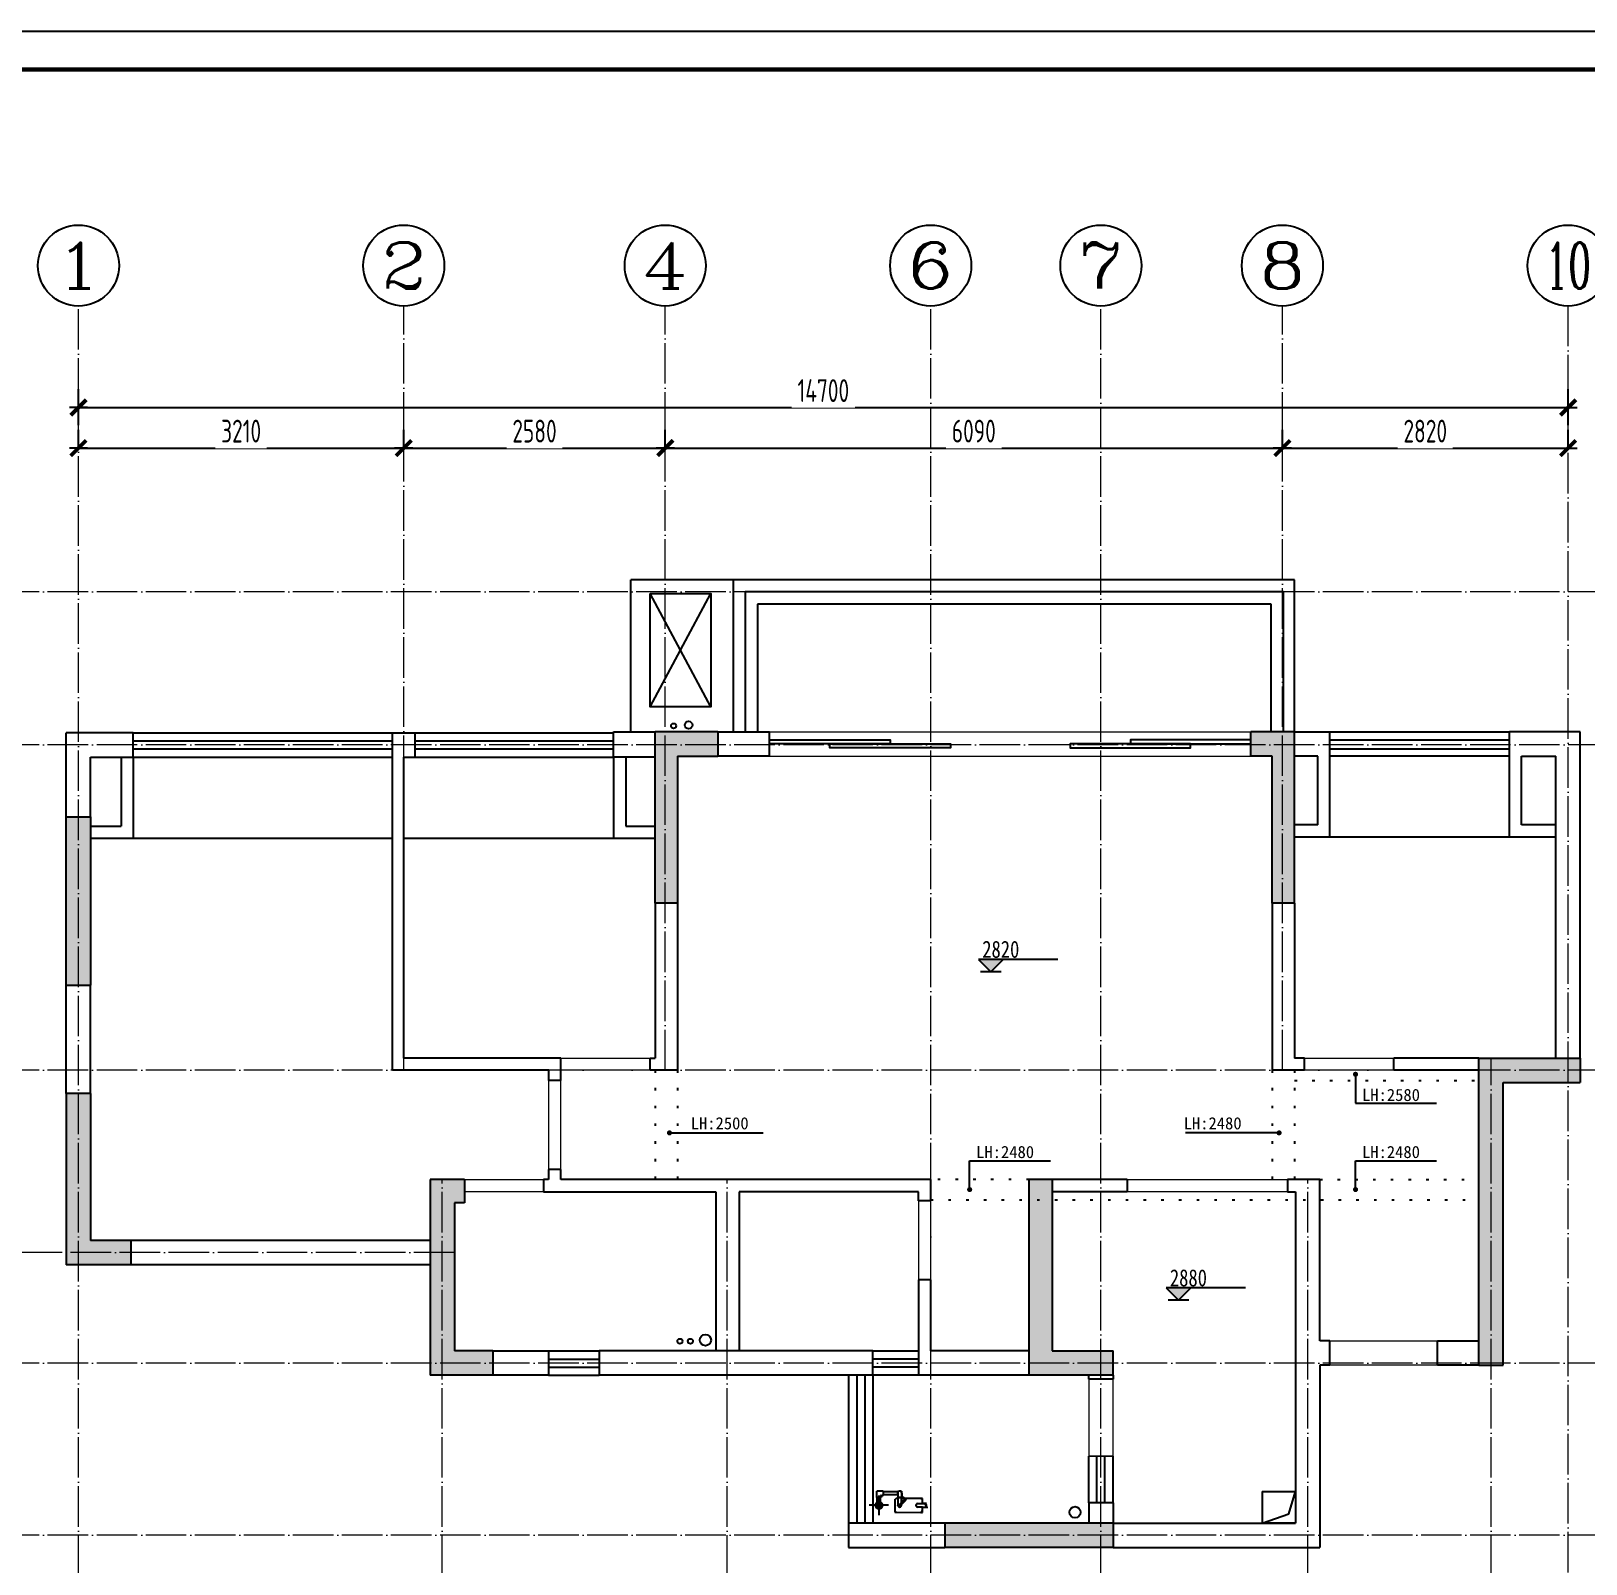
# Model space of a CAD drawing. Header units: inches. Extents: x -50945 to 250244, y -404780 to 18493.
# Drawn here: x 53842 to 69185, y 3367 to 18493 of the extents above; entities that cross this region are included whole.
import ezdxf
from ezdxf.enums import TextEntityAlignment as Align

# ---------------------------------------------------------------- set-up
doc = ezdxf.new("R2010")
doc.units = ezdxf.units.IN
doc.header["$MEASUREMENT"] = 0
doc.linetypes.add('ACAD_ISO07W100', pattern=[3.5, 0.5, -3])
doc.linetypes.add('DOTE', pattern=[2.42, 2, -0.2, 0.02, -0.2])
for name, color, linetype in [('15开关布置图-YJ', 2, 'Continuous'), ('AXIS', 1, 'Continuous'), ('AXIS_TEXT', 7, 'Continuous'), ('A图框', 7, 'Continuous'), ('D-ARCHI', 250, 'Continuous'), ('EVH 立面填充', 8, 'Continuous'), ('IBS-003-建筑窗框', 3, 'Continuous'), ('IBS-050-建筑文字标注', 50, 'Continuous'), ('IBS-182-原建筑非承重墙', 150, 'Continuous'), ('IBS-200-原建筑承重墙柱', 200, 'Continuous'), ('IBS-22-原建筑梁体', 22, 'Continuous'), ('IBS-63-原建筑窗', 63, 'Continuous'), ('IDS-002-门', 60, 'Continuous'), ('外标注', 50, 'Continuous')]:
    doc.layers.add(name, color=color, linetype=linetype)
doc.layers.add('门', color=65, linetype='Continuous', lineweight=13)
doc.styles.add('-宋体', font='', dxfattribs={"width": 0.8})
doc.styles.add('_TCH_AXIS', font='COMPLEX', dxfattribs={"bigfont": 'GBCBIG'})
doc.styles.add('CCD_DIM', font='archs.shx', dxfattribs={"width": 0.7})
doc.styles.add('COMPLEX', font='COMPLEX')
doc.styles.add('HBA-DIMT', font='ARCHS.SHX', dxfattribs={"width": 0.8})
doc.styles.add('宋体', font='', dxfattribs={"width": 0.8})
doc.styles.get('-宋体').set_extended_font_data('SimSun')
doc.styles.get('宋体').set_extended_font_data('SimSun')
doc.dimstyles.new('1-50', dxfattribs={"dimscale": 50, "dimtxt": 2, "dimasz": 2, "dimexe": 2, "dimexo": 2, "dimgap": 0.6, "dimtad": 1, "dimdec": 0, "dimrnd": 10, "dimtxsty": 'CCD_DIM', "dimblk": 'ARCHTICK', "dimcen": 2.5, "dimclrd": 44, "dimclre": 44, "dimclrt": 50, "dimadec": 0, "dimazin": 0, "dimtfac": 1, "dimtdec": 0, "dimtmove": 0, "dimatfit": 3, "dimldrblk": 'OPEN90', "dimfxl": 7, "dimfxlon": 1, "dimarcsym": 0})
doc.dimstyles.new('HBA_40', dxfattribs={"dimscale": 50, "dimtxt": 2.5, "dimasz": 0.1, "dimexe": 2, "dimexo": 2.5, "dimgap": 0.6, "dimtad": 1, "dimdec": 0, "dimrnd": 5, "dimzin": 0, "dimtxsty": 'HBA-DIMT', "dimblk": 'HBA_DIMENSION_TICK', "dimblk1": 'HBA_DIMENSION_TICK', "dimblk2": 'HBA_DIMENSION_TICK', "dimcen": 0.125, "dimclrd": 44, "dimclre": 44, "dimclrt": 2, "dimadec": 0, "dimazin": 0, "dimtfac": 1, "dimtdec": 0, "dimtix": 1, "dimtmove": 1, "dimatfit": 3, "dimldrblk": 'HBA_Leader_Dot', "dimfxl": 0, "dimtvp": 1, "dimtfill": 1, "dimtolj": 1, "dimtzin": 0, "dimarcsym": 0})

# ---------------------------------------------------------------- blocks, each defined once
blk = doc.blocks.new('11')
at = {"layer": 'IBS-182-原建筑非承重墙'}
for p, q in [((140997, -1245), (140997, -1054)), ((140567, -1131), (140516, -1131)), ((140535, -1131), (140528, -1131)), ((140528, -1166), (140567, -1166)), ((140528, -1166), (140567, -1166)), ((140567, -1131), (140535, -1131)), ((140567, -1131), (140535, -1131)), ((140567, -1166), (140535, -1166)), ((140841, -1081), (140567, -1080)), ((140567, -1080), (140567, -1131)), ((140576, -1080), (140567, -1080)), ((140567, -1080), (140567, -1131)), ((140567, -1101), (140567, -1131)), ((140567, -1131), (140615, -1132)), ((140567, -1166), (140567, -1196)), ((140615, -1166), (140567, -1166)), ((140567, -1166), (140567, -1217)), ((140567, -1166), (140567, -1196)), ((140567, -1208), (140567, -1217)), ((140567, -1217), (140770, -1217)), ((140567, -1217), (140587, -1217)), ((140587, -1217), (140775, -1217)), ((140587, -1217), (140740, -1217)), ((140820, -1081), (140588, -1080)), ((140820, -1081), (140588, -1080)), ((140788, -1145), (140728, -1204)), ((140775, -1157), (140728, -1204)), ((140737, -1214), (140728, -1204)), ((140728, -1204), (140737, -1214)), ((140797, -1154), (140737, -1214)), ((140737, -1214), (140775, -1175)), ((140737, -1214), (140775, -1175)), ((140750, -1227), (140737, -1214)), ((140740, -1217), (140750, -1227)), ((140775, -1227), (140750, -1227)), ((140750, -1227), (140770, -1227)), ((140770, -1217), (140770, -1288)), ((140812, -1227), (140770, -1227)), ((140770, -1269), (140770, -1227)), ((140770, -1227), (140770, -1269)), ((140775, -1157), (140788, -1145)), ((140775, -1149), (140775, -1157)), ((140775, -1149), (140775, -1157)), ((140775, -1149), (140775, -1157)), ((140775, -1217), (140775, -1175)), ((140775, -1175), (140775, -1227)), ((140775, -1175), (140775, -1217)), ((140775, -1217), (140775, -1227)), ((140775, -1217), (140775, -1227)), ((140775, -1227), (140809, -1227)), ((140809, -1218), (140810, -1149)), ((140809, -1227), (140810, -1149)), ((140809, -1218), (140820, -1218)), ((140809, -1218), (140809, -1227)), ((140810, -1145), (140810, -1149)), ((140810, -1149), (140810, -1145)), ((140812, -1252), (140812, -1221)), ((140812, -1252), (140812, -1221)), ((140812, -1252), (140812, -1227)), ((140841, -1081), (140820, -1081)), ((140840, -1209), (140841, -1081)), ((140840, -1101), (140841, -1081)), ((140840, -1197), (140840, -1101)), ((140840, -1209), (140840, -1101)), ((140901, -1150), (141093, -1150)), ((140980, -1150), (140980, -1228)), ((140980, -1180), (140980, -1248)), ((140980, -1180), (140980, -1228)), ((141014, -1150), (141014, -1228)), ((141014, -1228), (141014, -1180)), ((141014, -1228), (141014, -1180)), ((140770, -1269), (140770, -1288)), ((140955, -1286), (140803, -1286)), ((140803, -1286), (140812, -1286)), ((140803, -1286), (140812, -1286)), ((140812, -1252), (140812, -1269)), ((140812, -1252), (140955, -1252)), ((140812, -1286), (140812, -1252)), ((140812, -1286), (140812, -1252)), ((140955, -1252), (140953, -1252)), ((140955, -1252), (140953, -1252)), ((140962, -1248), (140955, -1248)), ((140955, -1290), (140955, -1248)), ((140955, -1251), (140955, -1252)), ((140955, -1251), (140955, -1252)), ((140955, -1290), (140982, -1290)), ((140975, -1234), (140975, -1228)), ((140975, -1228), (140980, -1228)), ((140975, -1248), (140975, -1228)), ((140975, -1228), (141018, -1228)), ((140980, -1228), (140975, -1228)), ((140975, -1228), (140975, -1234)), ((140975, -1234), (140975, -1248)), ((140980, -1248), (140975, -1248)), ((140975, -1248), (140980, -1248)), ((140980, -1228), (141014, -1228)), ((140980, -1248), (140980, -1228)), ((140980, -1228), (141018, -1228)), ((140982, -1290), (141018, -1290)), ((141014, -1228), (141018, -1228)), ((141018, -1228), (141014, -1228)), ((141018, -1228), (141014, -1228)), ((141018, -1235), (141018, -1228)), ((141018, -1235), (141018, -1228)), ((141018, -1228), (141018, -1235)), ((141018, -1235), (141018, -1228)), ((141018, -1228), (141018, -1235)), ((141018, -1235), (141018, -1290))]:
    blk.add_line(p, q, dxfattribs=at)
blk.add_circle((140997, -1150), 34.9, dxfattribs=at)
for start, end in [(0, 180), (0, 180), (180, 240.5217), (180, 240.5217), (299.176, 0), (299.176, 0)]:
    blk.add_arc((140997, -1150), 34.9, start, end, dxfattribs=at)
for centre, major_axis, start_param, end_param in [((140553, -1149), (-17.5, -17.5), -1.141223, -0.024085), ((140540, -1140), (-6.72, -6.72), 4.378011, 6.612288), ((140531, -1157), (-6.72, -6.72), 1.236418, 3.470695), ((140588, -1101), (-14.5, 14.5), 5.495149, 7.065946), ((140587, -1196), (-14.5, 14.5), 0.78276, 2.353557), ((140615, -1149), (-12.1, -12.1), 0.78276, 3.924353), ((140793, -1149), (-12.1, 12.1), 3.924353, 7.065946), ((140793, -1149), (-4.6, -4.6), 1.568158, 4.709751), ((140820, -1101), (-14.5, -14.5), 2.353557, 3.924353), ((140820, -1197), (-14.5, -14.5), 0.78276, 2.353557), ((140997, -1150), (-12.1, 12.1), 4.709751, 10.992936), ((140791, -1269), (-15, 15), 0.78276, 2.986227), ((140791, -1269), (-15, 15), 2.986227, 3.924353), ((140962, -1234), (-9.66, 9.66), 2.353557, 3.924353)]:
    blk.add_ellipse(centre, major_axis=major_axis, ratio=1, start_param=start_param, end_param=end_param, dxfattribs=at)
at = {"layer": 'IBS-182-原建筑非承重墙', "extrusion": (0, 0, -1)}
for start_param, end_param in [(5.500425, 7.071221), (5.500425, 7.071221), (3.929629, 5.500425), (3.929629, 5.500425), (7.071221, 8.642018), (7.071221, 8.642018), (2.358832, 3.929629), (2.358832, 3.929629)]:
    blk.add_ellipse((140997, -1150), major_axis=(-12.1, 12.1), ratio=1, start_param=start_param, end_param=end_param, dxfattribs=at)
blk = doc.blocks.new('HBA_DIMENSION_TICK')
at = {"color": 0, "linetype": 'ByBlock'}
for p, q in [((-10, 0), (0, 0)), ((0, 0), (10, 0))]:
    blk.add_line(p, q, dxfattribs=at)
at = {"color": 50, "linetype": 'ByBlock'}
blk.add_solid([(-10, -7), (-7, -10), (7, 10), (10, 7)], dxfattribs=at)
blk = doc.blocks.new('*D55')
at = {"layer": 'Defpoints', "color": 0, "transparency": 16777216}
for p in [(57520, 14379), (54310, 14155), (57520, 14155)]:
    blk.add_point(p, dxfattribs=at)
at = {"layer": '外标注', "color": 44, "lineweight": -2, "transparency": 16777216}
for p, q in [((54310, 14379), (54310, 14559)), ((57520, 14379), (57520, 14559)), ((54319, 14379), (57511, 14379))]:
    blk.add_line(p, q, dxfattribs=at)
at = {"layer": '外标注', "color": 44, "lineweight": -2, "transparency": 16777216, "xscale": 9, "yscale": 9, "zscale": 9, "rotation": 180}
blk.add_blockref('HBA_DIMENSION_TICK', (54310, 14379), dxfattribs=at)
at = {"layer": '外标注', "color": 44, "lineweight": -2, "transparency": 16777216, "xscale": 9, "yscale": 9, "zscale": 9}
blk.add_blockref('HBA_DIMENSION_TICK', (57520, 14379), dxfattribs=at)
at = {"layer": '外标注', "color": 2, "transparency": 16777216, "insert": (55915, 14546), "char_height": 225, "attachment_point": 5, "style": 'HBA-DIMT', "bg_fill": 3, "box_fill_scale": 1.25, "bg_fill_color": 256, "bg_fill_true_color": 13158600, "bg_fill_transparency": 0}
blk.add_mtext('\\A1;3210', dxfattribs=at)
blk = doc.blocks.new('HBA_Leader_Dot')
at = {"color": 0, "linetype": 'ByBlock'}
blk.add_line((-5, 0), (-10, 0), dxfattribs=at)
at = {"color": 0, "linetype": 'ByBlock', "const_width": 5}
blk.add_lwpolyline([(-2.5, 0, 1), (2.5, 0, 1)], format="xyb", close=True, dxfattribs=at)
blk = doc.blocks.new('*D56')
at = {"layer": 'Defpoints', "color": 0, "transparency": 16777216}
for p in [(60100, 14379), (57520, 14155), (60100, 14155)]:
    blk.add_point(p, dxfattribs=at)
at = {"layer": '外标注', "color": 44, "lineweight": -2, "transparency": 16777216}
for p, q in [((57520, 14379), (57520, 14559)), ((60100, 14379), (60100, 14559)), ((57529, 14379), (60091, 14379))]:
    blk.add_line(p, q, dxfattribs=at)
at = {"layer": '外标注', "color": 44, "lineweight": -2, "transparency": 16777216, "xscale": 9, "yscale": 9, "zscale": 9, "rotation": 180}
blk.add_blockref('HBA_DIMENSION_TICK', (57520, 14379), dxfattribs=at)
at = {"layer": '外标注', "color": 44, "lineweight": -2, "transparency": 16777216, "xscale": 9, "yscale": 9, "zscale": 9}
blk.add_blockref('HBA_DIMENSION_TICK', (60100, 14379), dxfattribs=at)
at = {"layer": '外标注', "color": 2, "transparency": 16777216, "insert": (58810, 14546), "char_height": 225, "attachment_point": 5, "style": 'HBA-DIMT', "bg_fill": 3, "box_fill_scale": 1.25, "bg_fill_color": 256, "bg_fill_true_color": 13158600, "bg_fill_transparency": 0}
blk.add_mtext('\\A1;2580', dxfattribs=at)
blk = doc.blocks.new('*D57')
at = {"layer": 'Defpoints', "color": 0, "transparency": 16777216}
for p in [(66190, 14379), (60100, 14155), (66190, 14155)]:
    blk.add_point(p, dxfattribs=at)
at = {"layer": '外标注', "color": 44, "lineweight": -2, "transparency": 16777216}
for p, q in [((60100, 14379), (60100, 14559)), ((66190, 14379), (66190, 14559)), ((60109, 14379), (66181, 14379))]:
    blk.add_line(p, q, dxfattribs=at)
at = {"layer": '外标注', "color": 44, "lineweight": -2, "transparency": 16777216, "xscale": 9, "yscale": 9, "zscale": 9, "rotation": 180}
blk.add_blockref('HBA_DIMENSION_TICK', (60100, 14379), dxfattribs=at)
at = {"layer": '外标注', "color": 44, "lineweight": -2, "transparency": 16777216, "xscale": 9, "yscale": 9, "zscale": 9}
blk.add_blockref('HBA_DIMENSION_TICK', (66190, 14379), dxfattribs=at)
at = {"layer": '外标注', "color": 2, "transparency": 16777216, "insert": (63145, 14546), "char_height": 225, "attachment_point": 5, "style": 'HBA-DIMT', "bg_fill": 3, "box_fill_scale": 1.25, "bg_fill_color": 256, "bg_fill_true_color": 13158600, "bg_fill_transparency": 0}
blk.add_mtext('\\A1;6090', dxfattribs=at)
blk = doc.blocks.new('*D58')
at = {"layer": 'Defpoints', "color": 0, "transparency": 16777216}
for p in [(69010, 14379), (66190, 14155), (69010, 14155)]:
    blk.add_point(p, dxfattribs=at)
at = {"layer": '外标注', "color": 44, "lineweight": -2, "transparency": 16777216}
for p, q in [((66190, 14379), (66190, 14559)), ((69010, 14379), (69010, 14559)), ((66199, 14379), (69001, 14379))]:
    blk.add_line(p, q, dxfattribs=at)
at = {"layer": '外标注', "color": 44, "lineweight": -2, "transparency": 16777216, "xscale": 9, "yscale": 9, "zscale": 9, "rotation": 180}
blk.add_blockref('HBA_DIMENSION_TICK', (66190, 14379), dxfattribs=at)
at = {"layer": '外标注', "color": 44, "lineweight": -2, "transparency": 16777216, "xscale": 9, "yscale": 9, "zscale": 9}
blk.add_blockref('HBA_DIMENSION_TICK', (69010, 14379), dxfattribs=at)
at = {"layer": '外标注', "color": 2, "transparency": 16777216, "insert": (67600, 14546), "char_height": 225, "attachment_point": 5, "style": 'HBA-DIMT', "bg_fill": 3, "box_fill_scale": 1.25, "bg_fill_color": 256, "bg_fill_true_color": 13158600, "bg_fill_transparency": 0}
blk.add_mtext('\\A1;2820', dxfattribs=at)
blk = doc.blocks.new('*D59')
at = {"layer": 'Defpoints', "color": 0, "transparency": 16777216}
for p in [(69010, 14779), (54310, 14379), (69010, 14379)]:
    blk.add_point(p, dxfattribs=at)
at = {"layer": '外标注', "color": 44, "lineweight": -2, "transparency": 16777216}
for p, q in [((54310, 14604), (54310, 14959)), ((69010, 14604), (69010, 14959)), ((54319, 14779), (69001, 14779))]:
    blk.add_line(p, q, dxfattribs=at)
at = {"layer": '外标注', "color": 44, "lineweight": -2, "transparency": 16777216, "xscale": 9, "yscale": 9, "zscale": 9, "rotation": 180}
blk.add_blockref('HBA_DIMENSION_TICK', (54310, 14779), dxfattribs=at)
at = {"layer": '外标注', "color": 44, "lineweight": -2, "transparency": 16777216, "xscale": 9, "yscale": 9, "zscale": 9}
blk.add_blockref('HBA_DIMENSION_TICK', (69010, 14779), dxfattribs=at)
at = {"layer": '外标注', "color": 2, "transparency": 16777216, "insert": (61660, 14946), "char_height": 225, "attachment_point": 5, "style": 'HBA-DIMT', "bg_fill": 3, "box_fill_scale": 1.25, "bg_fill_color": 256, "bg_fill_true_color": 13158600, "bg_fill_transparency": 0}
blk.add_mtext('\\A1;14700', dxfattribs=at)
blk = doc.blocks.new('_AXISO')
blk.add_circle((0, 0), 0.5)
at = {"layer": 'AXIS_TEXT', "style": 'COMPLEX', "width": 1.041667}
blk.add_attdef('A', text='', height=0.56, dxfattribs=at).set_placement((-0.25, -0.28), (0.25, -0.28), align=Align.FIT)
blk = doc.blocks.new('A$C762F35E1')
at = {"layer": 'IBS-050-建筑文字标注', "linetype": 'ByBlock'}
h = blk.add_hatch(color=160, dxfattribs=at)
h.dxf.hatch_style = 1
h.paths.add_polyline_path([(122, 0), (0, 122), (243, 122)])
at = {"layer": 'IBS-050-建筑文字标注', "color": 160, "linetype": 'ByBlock'}
for p, q in [((0, 122), (122, 0)), ((781, 122), (0, 122)), ((223, 0), (20, 0)), ((243, 122), (122, 0))]:
    blk.add_line(p, q, dxfattribs=at)
blk = doc.blocks.new('_ArchTick')
at = {"color": 0, "linetype": 'ByBlock', "const_width": 0.15}
blk.add_lwpolyline([(-0.5, -0.5), (0.5, 0.5)], dxfattribs=at)
blk = doc.blocks.new('gegeg')
at = {"layer": 'A图框'}
blk.add_lwpolyline([(162587, -39218), (162587, -60008), (133187, -60008), (133187, -39218)], close=True, dxfattribs=at)
at = {"layer": 'A图框', "const_width": 42}
blk.add_lwpolyline([(133537, -40125), (133537, -39568), (162237, -39568), (162237, -57908)], dxfattribs=at)

msp = doc.modelspace()

# ---------------------------------------------------------------- hatches: boundary and pattern name
at = {"layer": 'EVH 立面填充'}
h = msp.add_hatch(color=256, dxfattribs=at)
h.dxf.hatch_style = 1
h.paths.add_polyline_path([(60219.86, 11339.1), (60619.86, 11339.1), (60619.86, 11579.1), (59999.86, 11579.1), (59999.86, 9889.1), (60219.86, 9889.1)])
h = msp.add_hatch(color=256, dxfattribs=at)
h.dxf.hatch_style = 1
h.paths.add_polyline_path([(66089.86, 11339.1), (66089.86, 9889.1), (66309.86, 9889.1), (66309.86, 11579.1), (65879.86, 11579.1), (65879.86, 11339.1)])
h = msp.add_hatch(color=256, dxfattribs=at)
h.dxf.hatch_style = 1
h.paths.add_polyline_path([(54189.86, 9079.1), (54429.86, 9079.1), (54429.86, 10739.1), (54189.86, 10739.1)])
h = msp.add_hatch(color=256, dxfattribs=at)
h.dxf.hatch_style = 1
h.paths.add_polyline_path([(68369.86, 8119.1), (69129.86, 8119.1), (69129.86, 8359.1), (68129.86, 8359.1), (68129.86, 5329.1), (68369.86, 5329.1)])
h = msp.add_hatch(color=256, dxfattribs=at)
h.dxf.hatch_style = 1
h.paths.add_polyline_path([(54429.86, 6559.1), (54429.86, 8009.1), (54189.86, 8009.1), (54189.86, 6319.1), (54829.86, 6319.1), (54829.86, 6559.1)])
h = msp.add_hatch(color=256, dxfattribs=at)
h.dxf.hatch_style = 1
h.paths.add_polyline_path([(57779.56, 5229.1), (58399.56, 5229.1), (58399.56, 5469.1), (58019.56, 5469.1), (58019.56, 6929.1), (58119.56, 6929.1), (58119.56, 7159.1), (57779.56, 7159.1)])
h = msp.add_hatch(color=256, dxfattribs=at)
h.dxf.hatch_style = 1
h.paths.add_polyline_path([(64519.56, 5229.1), (64519.56, 5469.1), (63919.56, 5469.1), (63919.56, 7159.1), (63689.56, 7159.1), (63689.56, 5229.1)])
h = msp.add_hatch(color=256, dxfattribs=at)
h.dxf.hatch_style = 1
h.paths.add_polyline_path([(62859.56, 3769.1), (62859.56, 3530.77), (64519.56, 3530.77), (64519.56, 3769.1)])

# ---------------------------------------------------------------- linework, layer by layer
at = {"layer": 'D-ARCHI', "color": 251, "linetype": 'DOTE', "lineweight": 5, "ltscale": 200}
for p, q in [((71829.86, 12959.35), (51502.61, 12959.35)), ((71829.86, 11449.1), (51489.86, 11449.1)), ((68249.86, 830.77), (68249.86, 8359.1)), ((71829.86, 8239.1), (51502.61, 8239.1)), ((57899.56, 830.77), (57899.56, 7159.1)), ((60709.56, 830.77), (60709.56, 7159.1)), ((66439.56, 830.77), (66439.56, 7159.1)), ((58019.56, 6439.1), (51502.61, 6439.1)), ((71829.86, 5349.1), (51502.61, 5349.1)), ((71829.86, 3650.77), (51502.61, 3650.77))]:
    msp.add_line(p, q, dxfattribs=at)
at = {"layer": 'IBS-003-建筑窗框', "color": 251, "ltscale": 10}
for p, q in [((66309.86, 13079.35), (60769.86, 13079.35)), ((60769.86, 13079.35), (60769.86, 11579.1)), ((66309.86, 11579.1), (66309.86, 13079.35)), ((66079.86, 12839.35), (61009.86, 12839.35)), ((61009.86, 12839.35), (61009.86, 11579.1)), ((66079.86, 11579.1), (66079.86, 12839.35)), ((54849.86, 11570.1), (57409.86, 11570.1)), ((57629.86, 11569.1), (59589.86, 11569.1)), ((66659.86, 11579.1), (68429.86, 11579.1)), ((54849.86, 11329.1), (57409.86, 11329.1)), ((57629.86, 11329.1), (59589.86, 11329.1)), ((68429.86, 11339.1), (66659.86, 11339.1)), ((58949.56, 5469.1), (59449.56, 5469.1)), ((62149.56, 5469.1), (62599.56, 5469.1)), ((58949.56, 5229.1), (59449.56, 5229.1)), ((61909.56, 5229.1), (61909.56, 3769.1)), ((62599.56, 5229.1), (62149.56, 5229.1)), ((62149.56, 5229.1), (62149.56, 3769.1)), ((64279.56, 3969.1), (64279.56, 4429.1)), ((64519.56, 3969.1), (64519.56, 4429.1))]:
    msp.add_line(p, q, dxfattribs=at)
at = {"layer": 'IBS-182-原建筑非承重墙'}
for p, q in [((59759.86, 11579.1), (59759.86, 13079.35)), ((60769.86, 13079.35), (59759.86, 13079.35)), ((59951.94, 11825.44), (60550.05, 12944.23)), ((60550.05, 11825.44), (59951.94, 12944.23)), ((54849.86, 11570.1), (54189.86, 11570.1)), ((54189.86, 10739.1), (54189.86, 11569.1)), ((54849.86, 11329.1), (54849.86, 11570.1)), ((57409.86, 11570.1), (57629.86, 11570.1)), ((57409.86, 8239.1), (57409.86, 11569.1)), ((57629.86, 11570.1), (57629.86, 11329.1)), ((59589.86, 11329.1), (59589.86, 11579.1)), ((59589.86, 11579.1), (59999.86, 11579.1)), ((60619.86, 11579.1), (61129.86, 11579.1)), ((61129.86, 11339.1), (61129.86, 11579.1)), ((66309.86, 11579.1), (66659.86, 11579.1)), ((66659.86, 11339.1), (66659.86, 11579.1)), ((69129.86, 11579.1), (68429.86, 11579.1)), ((68429.86, 11339.1), (68429.86, 11579.1)), ((69129.86, 8359.1), (69129.86, 11579.1)), ((54429.86, 10739.1), (54429.86, 11329.1)), ((54429.86, 11329.1), (54849.86, 11329.1)), ((54729.86, 11329.1), (54729.86, 10649.1)), ((54849.86, 11329.1), (54849.86, 10529.1)), ((57519.86, 8359.1), (57519.86, 11329.1)), ((57519.86, 11329.1), (57629.86, 11329.1)), ((59999.86, 11329.1), (59589.86, 11329.1)), ((59589.86, 11329.1), (59589.86, 10529.1)), ((59709.86, 11329.1), (59709.86, 10649.1)), ((61129.86, 11339.1), (60619.86, 11339.1)), ((66539.86, 11339.1), (66309.86, 11339.1)), ((66539.86, 10659.1), (66539.86, 11339.1)), ((66659.86, 10539.1), (66659.86, 11339.1)), ((68429.86, 10539.1), (68429.86, 11339.1)), ((68549.86, 10659.1), (68549.86, 11339.1)), ((68549.86, 11339.1), (68889.86, 11339.1)), ((68889.86, 8359.1), (68889.86, 11339.1)), ((54429.86, 10649.1), (54729.86, 10649.1)), ((59709.86, 10649.1), (59999.86, 10649.1)), ((66539.86, 10659.1), (66309.86, 10659.1)), ((68889.86, 10659.1), (68549.86, 10659.1)), ((54429.86, 10529.1), (54849.86, 10529.1)), ((54849.86, 10529.1), (57409.86, 10529.1)), ((57519.86, 10529.1), (59999.86, 10529.1)), ((68889.86, 10539.1), (66309.86, 10539.1)), ((59999.86, 9889.1), (59999.86, 8359.1)), ((60219.86, 9889.1), (60219.86, 8239.1)), ((66089.86, 9889.1), (66089.86, 8239.1)), ((66309.86, 9889.1), (66309.86, 8359.1)), ((54189.86, 8009.1), (54189.86, 9079.1)), ((54429.86, 8009.1), (54429.86, 9079.1)), ((59069.86, 8359.1), (57519.86, 8359.1)), ((59069.86, 8139.1), (59069.86, 8359.1)), ((59949.86, 8239.1), (59949.86, 8359.1)), ((59949.86, 8359.1), (59999.86, 8359.1)), ((66409.86, 8359.1), (66309.86, 8359.1)), ((66409.86, 8239.1), (66409.86, 8359.1)), ((67289.86, 8239.1), (67289.86, 8359.1)), ((68129.86, 8359.1), (67289.86, 8359.1)), ((58949.86, 8239.1), (57409.86, 8239.1)), ((58949.86, 8139.1), (58949.86, 8239.1)), ((59069.86, 8139.1), (58949.86, 8139.1)), ((60219.86, 8239.1), (59949.86, 8239.1)), ((66409.86, 8239.1), (66089.86, 8239.1)), ((68129.86, 8239.1), (67289.86, 8239.1)), ((59069.56, 7259.1), (58949.56, 7259.1)), ((58949.56, 7259.1), (58949.56, 7159.1)), ((59069.56, 7159.1), (59069.56, 7259.1)), ((58949.56, 7159.1), (58899.56, 7159.1)), ((58899.56, 7159.1), (58899.56, 7039.1)), ((62719.56, 7159.1), (59069.56, 7159.1)), ((62719.56, 6949.1), (62719.56, 7159.1)), ((64659.56, 7159.1), (63919.56, 7159.1)), ((64659.56, 7159.1), (64659.56, 7039.1)), ((66559.56, 7159.1), (66239.56, 7159.1)), ((66239.56, 7159.1), (66239.56, 7039.1)), ((66559.56, 5569.1), (66559.56, 7159.1)), ((58899.56, 7039.1), (60599.56, 7039.1)), ((60599.56, 7039.1), (60599.56, 5469.1)), ((62599.56, 7039.1), (60829.56, 7039.1)), ((60829.56, 7039.1), (60829.56, 5469.1)), ((62599.56, 6949.1), (62599.56, 7039.1)), ((62719.56, 6949.1), (62599.56, 6949.1)), ((64659.56, 7039.1), (63919.56, 7039.1)), ((66239.56, 7039.1), (66319.56, 7039.1)), ((66319.56, 7039.1), (66319.56, 3769.1)), ((57779.56, 6559.1), (54829.86, 6559.1)), ((57779.56, 6319.1), (54829.86, 6319.1)), ((62719.56, 6169.1), (62599.56, 6169.1)), ((62599.56, 6169.1), (62599.56, 5229.1)), ((62719.56, 5469.1), (62719.56, 6169.1)), ((66659.56, 5569.1), (66559.56, 5569.1)), ((66659.56, 5329.1), (66659.56, 5569.1)), ((67719.86, 5329.1), (67719.86, 5569.1)), ((67719.86, 5569.1), (68129.86, 5569.1)), ((58399.56, 5469.1), (58949.56, 5469.1)), ((58949.56, 5469.1), (58949.56, 5229.1)), ((60829.56, 5469.1), (59449.56, 5469.1)), ((59449.56, 5469.1), (59449.56, 5229.1)), ((62149.56, 5469.1), (60829.56, 5469.1)), ((62149.56, 5229.1), (62149.56, 5469.1)), ((63689.56, 5469.1), (62719.56, 5469.1)), ((58949.56, 5229.1), (58399.56, 5229.1)), ((61909.56, 5229.1), (59449.56, 5229.1)), ((62149.56, 5229.1), (61909.56, 5229.1)), ((63689.56, 5229.1), (62599.56, 5229.1)), ((64279.56, 5189.1), (64279.56, 5229.1)), ((64519.56, 5229.1), (64519.56, 5189.1)), ((66659.56, 5329.1), (66559.56, 5329.1)), ((66559.56, 5329.1), (66559.56, 3530.77)), ((68129.86, 5329.1), (67719.86, 5329.1)), ((64519.56, 5189.1), (64279.56, 5189.1)), ((65991.33, 4082.09), (65991.33, 3769.1)), ((65991.33, 4082.09), (66319.56, 4082.09)), ((66253.03, 3861.68), (66319.56, 4082.09)), ((64519.56, 3969.1), (64279.56, 3969.1)), ((64279.56, 3969.1), (64279.56, 3769.1)), ((64519.56, 3969.1), (64519.56, 3769.1)), ((65991.33, 3769.1), (66253.03, 3861.68)), ((62859.56, 3769.1), (61909.56, 3769.1)), ((61909.56, 3769.1), (61909.56, 3530.77)), ((64519.56, 3769.1), (66319.56, 3769.1)), ((66319.56, 3769.1), (65991.33, 3769.1)), ((61909.56, 3530.77), (62859.56, 3530.77)), ((64519.56, 3530.77), (66559.56, 3530.77))]:
    msp.add_line(p, q, dxfattribs=at)
msp.add_lwpolyline([(59951.94, 12944.23), (60550.05, 12944.23), (60550.05, 11825.44), (59951.94, 11825.44)], close=True, dxfattribs=at)
for centre, radius in [((60182.08, 11637.02), 25), ((60331.04, 11645.58), 37.5), ((60245.25, 5564.29), 25), ((60348.59, 5564.29), 25), ((60496.75, 5575.72), 55), ((64143.61, 3877.54), 55)]:
    msp.add_circle(centre, radius, dxfattribs=at)
at = {"layer": 'IBS-200-原建筑承重墙柱', "ltscale": 0.02}
for p, q in [((59999.86, 9889.1), (59999.86, 11579.1)), ((60619.86, 11579.1), (59999.86, 11579.1)), ((60619.86, 11579.1), (60619.86, 11339.1)), ((65879.86, 11339.1), (65879.86, 11579.1)), ((66309.86, 11579.1), (65879.86, 11579.1)), ((66309.86, 9889.1), (66309.86, 11579.1)), ((60219.86, 11339.1), (60219.86, 9889.1)), ((60219.86, 11339.1), (60619.86, 11339.1)), ((66089.86, 11339.1), (65879.86, 11339.1)), ((66089.86, 9889.1), (66089.86, 11339.1)), ((54189.86, 10739.1), (54429.86, 10739.1)), ((54189.86, 9079.1), (54189.86, 10739.1)), ((54429.86, 10739.1), (54429.86, 9079.1)), ((60219.86, 9889.1), (59999.86, 9889.1)), ((66309.86, 9889.1), (66089.86, 9889.1)), ((54189.86, 9079.1), (54429.86, 9079.1)), ((68129.86, 5329.1), (68129.86, 8359.1)), ((68129.86, 8359.1), (69129.86, 8359.1)), ((69129.86, 8359.1), (69129.86, 8119.1)), ((54429.86, 8009.1), (54189.86, 8009.1)), ((54189.86, 8009.1), (54189.86, 6319.1)), ((54429.86, 8009.1), (54429.86, 6559.1)), ((68369.86, 5329.1), (68369.86, 8119.1)), ((68369.86, 8119.1), (69129.86, 8119.1)), ((58119.56, 7159.1), (57779.56, 7159.1)), ((57779.56, 7159.1), (57779.56, 5229.1)), ((58119.56, 7159.1), (58119.56, 6929.1)), ((63689.56, 7159.1), (63689.56, 5229.1)), ((63919.56, 7159.1), (63689.56, 7159.1)), ((63919.56, 7159.1), (63919.56, 5469.1)), ((58119.56, 6929.1), (58019.56, 6929.1)), ((58019.56, 6929.1), (58019.56, 5469.1)), ((54829.86, 6559.1), (54429.86, 6559.1)), ((54829.86, 6319.1), (54829.86, 6559.1)), ((54829.86, 6319.1), (54189.86, 6319.1)), ((58399.56, 5469.1), (58019.56, 5469.1)), ((58399.56, 5469.1), (58399.56, 5229.1)), ((63919.56, 5469.1), (64519.56, 5469.1)), ((64519.56, 5229.1), (64519.56, 5469.1)), ((58399.56, 5229.1), (57779.56, 5229.1)), ((64519.56, 5229.1), (63689.56, 5229.1)), ((68129.86, 5329.1), (68369.86, 5329.1)), ((64519.56, 3769.1), (62859.56, 3769.1)), ((62859.56, 3769.1), (62859.56, 3530.77)), ((64519.56, 3769.1), (64519.56, 3530.77)), ((64519.56, 3530.77), (62859.56, 3530.77))]:
    msp.add_line(p, q, dxfattribs=at)
at = {"layer": 'IBS-22-原建筑梁体', "linetype": 'ACAD_ISO07W100', "ltscale": 50}
for p, q in [((59999.86, 8239.1), (59999.86, 7159.1)), ((60219.86, 8239.1), (60219.86, 7159.1)), ((66089.86, 8239.1), (66089.86, 7159.1)), ((66309.86, 8239.1), (66309.86, 7159.1)), ((66309.86, 8139.1), (68129.86, 8139.1)), ((63689.56, 7159.1), (62719.56, 7159.1)), ((66559.56, 7159.1), (68129.86, 7159.1)), ((62719.56, 6959.1), (68129.86, 6959.1))]:
    msp.add_line(p, q, dxfattribs=at)
at = {"layer": 'IBS-63-原建筑窗'}
for p, q in [((66199.86, 12959.35), (60889.86, 12959.35)), ((60889.86, 12959.35), (60889.86, 11579.1)), ((66199.86, 11579.1), (66199.86, 12959.35)), ((54849.86, 11490.1), (57409.86, 11490.1)), ((54849.86, 11409.1), (57409.86, 11409.1)), ((57629.86, 11489.1), (59589.86, 11489.1)), ((57629.86, 11409.1), (59589.86, 11409.1)), ((66659.86, 11499.1), (68429.86, 11499.1)), ((66659.86, 11411.52), (68429.86, 11411.52)), ((58949.56, 5389.1), (59449.56, 5389.1)), ((62599.56, 5389.1), (62149.56, 5389.1)), ((58949.56, 5309.1), (59449.56, 5309.1)), ((61989.56, 5229.1), (61989.56, 3769.1)), ((62069.56, 5229.1), (62069.56, 3769.1)), ((62599.56, 5309.1), (62149.56, 5309.1)), ((64359.56, 3969.1), (64359.56, 4429.1)), ((64439.56, 3969.1), (64439.56, 4429.1))]:
    msp.add_line(p, q, dxfattribs=at)
at = {"layer": 'IDS-002-门'}
for points in [[(61129.86, 11499.1), (62319.86, 11499.1), (62319.86, 11459.1), (61129.86, 11459.1)], [(61724.86, 11459.1), (62914.86, 11459.1), (62914.86, 11419.1), (61724.86, 11419.1)], [(65284.86, 11459.1), (64094.86, 11459.1), (64094.86, 11419.1), (65284.86, 11419.1)], [(65879.86, 11499.1), (64689.86, 11499.1), (64689.86, 11459.1), (65879.86, 11459.1)]]:
    msp.add_lwpolyline(points, close=True, dxfattribs=at)
at = {"layer": '门', "color": 8, "lineweight": 5}
for p, q in [((61129.86, 11579.1), (65879.86, 11579.1)), ((61129.86, 11339.1), (65879.86, 11339.1)), ((64519.56, 4429.1), (64279.56, 4429.1))]:
    msp.add_line(p, q, dxfattribs=at)
for points in [[(59069.86, 8359.1), (59949.86, 8359.1), (59949.86, 8239.1), (59069.86, 8239.1)], [(66409.86, 8359.1), (67289.86, 8359.1), (67289.86, 8239.1), (66409.86, 8239.1)], [(58949.56, 7259.1), (59069.86, 7259.1), (59069.86, 8139.1), (58949.56, 8139.1)], [(58899.56, 7039.1), (58119.56, 7039.1), (58119.56, 7159.1), (58899.56, 7159.1)], [(64659.56, 7159.1), (66239.56, 7159.1), (66239.56, 7039.1), (64659.56, 7039.1)], [(62599.56, 6169.1), (62719.56, 6169.1), (62719.56, 6949.1), (62599.56, 6949.1)], [(66659.56, 5569.1), (67719.86, 5569.1), (67719.86, 5329.1), (66659.56, 5329.1)], [(64279.56, 4429.1), (64519.56, 4429.1), (64519.56, 5189.1), (64279.56, 5189.1)]]:
    msp.add_lwpolyline(points, close=True, dxfattribs=at)

# ---------------------------------------------------------------- block references
at = {"layer": 'AXIS'}
ref = msp.add_blockref('_AXISO', (54309.86, 16179.35), dxfattribs=dict(at, xscale=800, yscale=800, zscale=800))
ref.add_attrib('A', '1', dxfattribs={"layer": 'AXIS_TEXT', "height": 452.55, "style": '_TCH_AXIS', "width": 2.333333}).set_placement((54083.59, 15953.07), (54536.14, 15953.07), align=Align.FIT)
ref = msp.add_blockref('_AXISO', (57519.86, 16179.35), dxfattribs=dict(at, xscale=800, yscale=800, zscale=800))
ref.add_attrib('A', '2', dxfattribs={"layer": 'AXIS_TEXT', "height": 452.55, "style": '_TCH_AXIS', "width": 1.5}).set_placement((57293.59, 15953.07), (57746.14, 15953.07), align=Align.FIT)
ref = msp.add_blockref('_AXISO', (60099.86, 16179.35), dxfattribs=dict(at, xscale=800, yscale=800, zscale=800))
ref.add_attrib('A', '4', dxfattribs={"layer": 'AXIS_TEXT', "height": 452.55, "style": '_TCH_AXIS', "width": 1.3125}).set_placement((59873.59, 15953.07), (60326.14, 15953.07), align=Align.FIT)
ref = msp.add_blockref('_AXISO', (62719.56, 16179.35), dxfattribs=dict(at, xscale=800, yscale=800, zscale=800))
ref.add_attrib('A', '6', dxfattribs={"layer": 'AXIS_TEXT', "height": 452.55, "style": '_TCH_AXIS', "width": 1.5}).set_placement((62493.29, 15953.07), (62945.84, 15953.07), align=Align.FIT)
ref = msp.add_blockref('_AXISO', (64399.56, 16179.35), dxfattribs=dict(at, xscale=800, yscale=800, zscale=800))
ref.add_attrib('A', '7', dxfattribs={"layer": 'AXIS_TEXT', "height": 452.55, "style": '_TCH_AXIS', "width": 1.5}).set_placement((64173.29, 15953.07), (64625.84, 15953.07), align=Align.FIT)
ref = msp.add_blockref('_AXISO', (66189.86, 16179.35), dxfattribs=dict(at, xscale=800, yscale=800, zscale=800))
ref.add_attrib('A', '8', dxfattribs={"layer": 'AXIS_TEXT', "height": 452.55, "style": '_TCH_AXIS', "width": 1.5}).set_placement((65963.59, 15953.07), (66416.14, 15953.07), align=Align.FIT)
ref = msp.add_blockref('_AXISO', (69009.86, 16179.35), dxfattribs=dict(at, xscale=800, yscale=800, zscale=800))
ref.add_attrib('A', '10', dxfattribs={"layer": 'AXIS_TEXT', "height": 452.548, "style": '_TCH_AXIS', "width": 0.724138}).set_placement((68783.59, 15953.07), (69236.14, 15953.07), align=Align.FIT)
at = {"layer": 'IBS-050-建筑文字标注', "color": 160, "linetype": 'ByBlock'}
for p in [(63191.71, 9210.61), (65043.45, 5968.54)]:
    msp.add_blockref('A$C762F35E1', p, dxfattribs=at)
at = {"layer": 'IBS-182-原建筑非承重墙', "rotation": 180}
msp.add_blockref('11', (203205.79, 2795.87), dxfattribs=at)

# ---------------------------------------------------------------- texts
at = {"layer": 'IBS-050-建筑文字标注', "style": '-宋体', "width": 0.8}
for s, p in [('2820 ', (63228.34, 9348.75)), ('2880 ', (65080.08, 6106.69))]:
    msp.add_text(s, height=168, dxfattribs=at).set_placement(p)
at = {"layer": 'IBS-63-原建筑窗', "style": '宋体'}
for s, p in [('LH:2580 ', (66976.04, 7935.46)), ('LH:2500 ', (60351.64, 7655.58)), ('LH:2480 ', (65216.18, 7655.58)), ('LH:2480 ', (63168.32, 7372.37)), ('LH:2480 ', (66976.04, 7372.37))]:
    msp.add_text(s, height=120, dxfattribs=at).set_placement(p)

# ---------------------------------------------------------------- dimensions: what is measured, and where the dimension line sits
at = {"layer": '外标注'}
dim = msp.add_linear_dim(base=(57519.86, 14379.35), p1=(54309.86, 14154.76), p2=(57519.86, 14154.76), dimstyle='HBA_40', override={"dimscale": 90, "dimfxl": 200, "dimfxlon": 1}, dxfattribs=at)
dim.commit()
dim.dimension.update_dxf_attribs({"geometry": '*D55', "text_midpoint": (55914.86, 14545.85)})

# ---------------------------------------------------------------- leaders
at = {"layer": 'IBS-63-原建筑窗'}
for points, override in [([(66911.84, 8198.9), (66911.84, 7914.47), (67709.4, 7914.47)], {"dimasz": 4, "dimtad": 0, "dimclrd": 256, "dimldrblk": 'DotSmall'}), ([(60141.81, 7620.91), (61065.6, 7620.91)], {"dimasz": 4, "dimgap": 0.6, "dimtad": 0, "dimclrd": 256, "dimldrblk": 'DotSmall'}), ([(66157.45, 7620.91), (65233.66, 7620.91)], {"dimasz": 4, "dimgap": 0.6, "dimtad": 0, "dimclrd": 256, "dimldrblk": 'DotSmall'}), ([(63104.11, 7061.47), (63104.11, 7345.9), (63901.67, 7345.9)], {"dimasz": 4, "dimtad": 0, "dimclrd": 256, "dimldrblk": 'DotSmall'}), ([(66911.84, 7061.47), (66911.84, 7345.9), (67709.4, 7345.9)], {"dimasz": 4, "dimtad": 0, "dimclrd": 256, "dimldrblk": 'DotSmall'})]:
    msp.add_leader(points, dimstyle='1-50', override=override, dxfattribs=at)

# ---------------------------------------------------------------- next in the draw order: dimensions: what is measured, and where the dimension line sits
at = {"layer": '外标注'}
dim = msp.add_linear_dim(base=(60099.86, 14379.35), p1=(57519.86, 14154.76), p2=(60099.86, 14154.76), dimstyle='HBA_40', override={"dimscale": 90, "dimfxl": 200, "dimfxlon": 1}, dxfattribs=at)
dim.commit()
dim.dimension.update_dxf_attribs({"geometry": '*D56', "text_midpoint": (58809.86, 14545.85)})

# ---------------------------------------------------------------- next in the draw order: dimensions: what is measured, and where the dimension line sits
dim = msp.add_linear_dim(base=(66189.86, 14379.35), p1=(60099.86, 14154.76), p2=(66189.86, 14154.76), dimstyle='HBA_40', override={"dimscale": 90, "dimfxl": 200, "dimfxlon": 1}, dxfattribs=at)
dim.commit()
dim.dimension.update_dxf_attribs({"geometry": '*D57', "text_midpoint": (63144.86, 14545.85)})

# ---------------------------------------------------------------- next in the draw order: dimensions: what is measured, and where the dimension line sits
dim = msp.add_linear_dim(base=(69009.86, 14379.35), p1=(66189.86, 14154.76), p2=(69009.86, 14154.76), dimstyle='HBA_40', override={"dimscale": 90, "dimfxl": 200, "dimfxlon": 1}, dxfattribs=at)
dim.commit()
dim.dimension.update_dxf_attribs({"geometry": '*D58', "text_midpoint": (67599.86, 14545.85)})

# ---------------------------------------------------------------- next in the draw order: dimensions: what is measured, and where the dimension line sits
dim = msp.add_linear_dim(base=(69009.86, 14779.35), p1=(54309.86, 14379.35), p2=(69009.86, 14379.35), dimstyle='HBA_40', override={"dimscale": 90, "dimfxl": 200, "dimfxlon": 1}, dxfattribs=at)
dim.commit()
dim.dimension.update_dxf_attribs({"geometry": '*D59', "text_midpoint": (61659.86, 14945.85)})

# ---------------------------------------------------------------- next in the draw order: linework, layer by layer
at = {"layer": 'D-ARCHI', "color": 251, "linetype": 'DOTE', "lineweight": 5, "ltscale": 200}
for p, q in [((54309.86, 830.77), (54309.86, 15779.35)), ((57519.86, 8239.1), (57519.86, 15779.35)), ((60099.86, 8239.1), (60099.86, 15779.35)), ((62719.56, 830.77), (62719.56, 15779.35)), ((64399.56, 830.77), (64399.56, 15779.35)), ((66189.86, 8239.1), (66189.86, 15779.35)), ((69009.86, 1830.77), (69009.86, 15779.35))]:
    msp.add_line(p, q, dxfattribs=at)

# ---------------------------------------------------------------- next in the draw order: block references
at = {"layer": '15开关布置图-YJ', "color": 2, "xscale": 1.081091401797356, "yscale": 1.081091401797356, "zscale": 1.081091401797356}
msp.add_blockref('gegeg', (-97273.12, 60891.32), dxfattribs=at)

doc.saveas('drawing.dxf')
